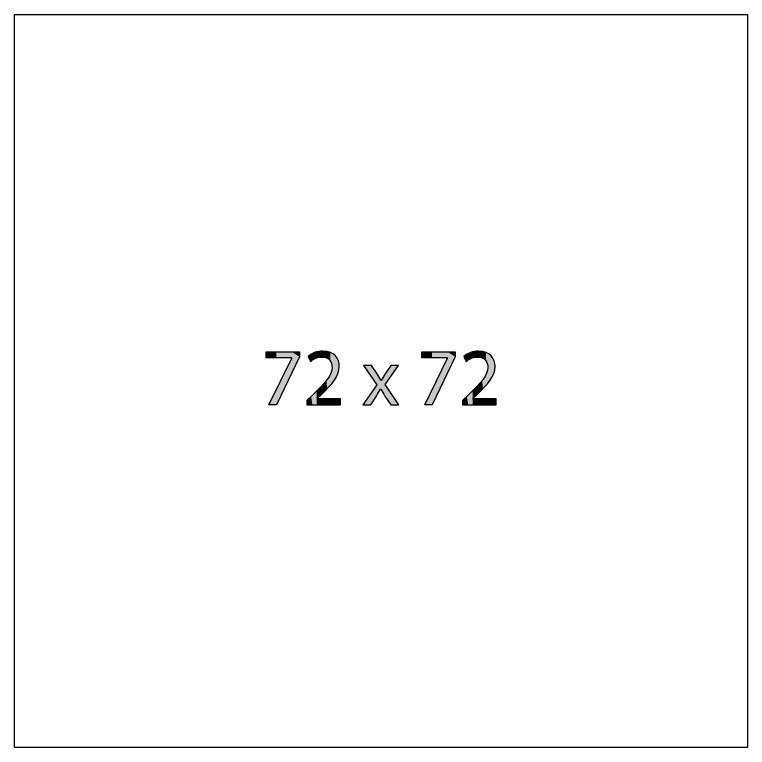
# Model space of a CAD drawing. Extents: x 15 to 401, y -450 to -8.
# Drawn here: x 128.2 to 200.2, y -272.1 to -200.1 of the extents above; entities that cross this region are included whole.
import ezdxf

# ---------------------------------------------------------------- set-up
doc = ezdxf.new("R2010")
doc.units = 0
doc.layers.add('LAYER_1', color=7, linetype='CONTINUOUS')

# ---------------------------------------------------------------- blocks, each defined once
blk = doc.blocks.new('*U11')
at = {"layer": 'LAYER_1', "color": 250, "extrusion": (0, 0, -1)}
for points in [[(-152.948, -233.786), (-152.948, -233.202), (-153.236, -233.786)], [(-153.236, -233.786), (-152.948, -233.202), (-153.236, -233.202)], [(-155.491, -235.205), (-155.491, -233.202), (-156.227, -233.666)], [(-155.491, -235.205), (-153.964, -236.917), (-155.491, -233.802)]]:
    blk.add_solid(points, dxfattribs=at)
at = {"layer": 'LAYER_1', "color": 250}
for points in [[(153.236, -233.786), (153.236, -233.202), (153.964, -233.786)], [(153.964, -233.786), (153.236, -233.202), (153.964, -233.202)], [(153.964, -233.786), (153.964, -233.202), (155.491, -233.786)], [(155.491, -233.786), (153.964, -233.202), (155.491, -233.202)], [(156.227, -233.666), (155.491, -233.202), (156.227, -233.202)], [(153.964, -238.401), (153.964, -236.917), (155.491, -235.205)], [(153.964, -238.401), (153.236, -238.401), (153.964, -236.917)]]:
    blk.add_solid(points, dxfattribs=at)
blk = doc.blocks.new('*U12')
at = {"layer": 'LAYER_1', "color": 250}
for points in [[(157.729, -233.866), (157.515, -233.367), (157.729, -233.264)], [(157.772, -233.843), (157.729, -233.264), (157.772, -233.252)], [(157.94, -233.785), (157.772, -233.252), (157.94, -233.205)], [(158.074, -233.738), (157.94, -233.205), (158.074, -233.167)], [(158.123, -233.732), (158.074, -233.167), (158.123, -233.154)], [(158.355, -233.704), (158.123, -233.154), (158.355, -233.132)], [(158.369, -233.703), (158.355, -233.132), (158.369, -233.131)], [(158.412, -233.698), (158.369, -233.131), (158.412, -233.127)], [(158.556, -233.71), (158.412, -233.127), (158.556, -233.114)], [(158.412, -233.698), (158.412, -233.127), (158.556, -233.71)], [(158.556, -233.71), (158.556, -233.114), (158.679, -233.72)], [(158.679, -233.72), (158.679, -233.125), (158.701, -233.726)], [(158.701, -233.726), (158.701, -233.127), (158.9, -233.782)], [(158.9, -233.782), (158.9, -233.144), (158.945, -233.807)], [(158.945, -233.807), (158.945, -233.148), (158.97, -233.821)], [(158.97, -233.821), (158.97, -233.156), (159.079, -233.88)], [(159.079, -233.88), (159.079, -233.187), (159.098, -233.897)], [(159.098, -233.897), (159.098, -233.193), (159.177, -233.97)], [(159.177, -233.97), (159.177, -233.216), (159.218, -234.008)], [(159.218, -234.008), (159.218, -233.228), (159.277, -234.094)], [(159.277, -234.094), (159.277, -233.245), (159.321, -234.16)], [(159.321, -234.16), (159.321, -233.27), (159.324, -234.167)], [(159.324, -234.167), (159.324, -233.272), (159.391, -234.332)], [(157.307, -234.138), (157.083, -233.642), (157.307, -233.483)], [(157.381, -234.083), (157.307, -233.483), (157.381, -233.431)], [(157.508, -233.99), (157.381, -233.431), (157.508, -233.37)], [(157.515, -233.985), (157.508, -233.37), (157.515, -233.367)], [(159.391, -234.332), (159.391, -233.308), (159.404, -234.392)], [(159.404, -234.392), (159.404, -233.315), (159.412, -234.432)], [(159.412, -234.432), (159.412, -233.32), (159.431, -234.518)], [(159.431, -234.518), (159.431, -233.33), (159.443, -234.714)], [(159.443, -236.272), (159.431, -234.831), (159.443, -234.714)], [(159.277, -236.468), (159.218, -235.504), (159.277, -235.387)], [(159.321, -236.417), (159.277, -235.387), (159.321, -235.297)], [(159.324, -236.414), (159.321, -235.297), (159.324, -235.292)], [(159.391, -236.338), (159.324, -235.292), (159.391, -235.073)], [(159.404, -236.323), (159.391, -235.073), (159.404, -235.031)], [(159.412, -236.312), (159.404, -235.031), (159.412, -235.004)], [(159.431, -236.288), (159.412, -235.004), (159.431, -234.831)], [(158.9, -236.869), (158.701, -236.224), (158.9, -235.98)], [(158.945, -236.824), (158.9, -235.98), (158.945, -235.924)], [(158.97, -236.799), (158.945, -235.924), (158.97, -235.894)], [(159.079, -236.69), (158.97, -235.894), (159.079, -235.732)], [(159.098, -236.671), (159.079, -235.732), (159.098, -235.704)], [(159.177, -236.58), (159.098, -235.704), (159.177, -235.586)], [(159.218, -236.534), (159.177, -235.586), (159.218, -235.504)], [(158.074, -237.678), (157.94, -237.008), (158.074, -236.876)], [(158.123, -237.632), (158.074, -236.876), (158.123, -236.828)], [(158.355, -237.417), (158.123, -236.828), (158.355, -236.599)], [(158.369, -237.404), (158.355, -236.599), (158.369, -236.586)], [(158.412, -237.361), (158.369, -236.586), (158.412, -236.539)], [(158.556, -237.216), (158.412, -236.539), (158.556, -236.383)], [(158.679, -237.092), (158.556, -236.383), (158.679, -236.249)], [(158.701, -237.069), (158.679, -236.249), (158.701, -236.224)], [(157.381, -238.401), (157.307, -237.628), (157.381, -237.556)], [(157.508, -238.401), (157.381, -237.556), (157.508, -237.434)], [(157.515, -238.401), (157.508, -237.434), (157.515, -237.426)], [(157.729, -238.401), (157.515, -237.426), (157.729, -237.215)], [(157.772, -238.401), (157.729, -237.215), (157.772, -237.173)], [(157.94, -238.401), (157.772, -237.173), (157.94, -237.008)], [(157.083, -238.401), (156.956, -237.969), (157.083, -237.845)], [(157.307, -238.401), (157.083, -237.845), (157.307, -237.628)]]:
    blk.add_solid(points, dxfattribs=at)
at = {"layer": 'LAYER_1', "color": 250, "extrusion": (0, 0, -1)}
for points in [[(-157.729, -233.866), (-157.729, -233.264), (-157.772, -233.843)], [(-157.772, -233.843), (-157.772, -233.252), (-157.94, -233.785)], [(-157.94, -233.785), (-157.94, -233.205), (-158.074, -233.738)], [(-158.074, -233.738), (-158.074, -233.167), (-158.123, -233.732)], [(-158.123, -233.732), (-158.123, -233.154), (-158.355, -233.704)], [(-158.355, -233.704), (-158.355, -233.132), (-158.369, -233.703)], [(-158.369, -233.703), (-158.369, -233.131), (-158.412, -233.698)], [(-158.679, -233.72), (-158.556, -233.114), (-158.679, -233.125)], [(-158.701, -233.726), (-158.679, -233.125), (-158.701, -233.127)], [(-158.9, -233.782), (-158.701, -233.127), (-158.9, -233.144)], [(-158.945, -233.807), (-158.9, -233.144), (-158.945, -233.148)], [(-158.97, -233.821), (-158.945, -233.148), (-158.97, -233.156)], [(-159.079, -233.88), (-158.97, -233.156), (-159.079, -233.187)], [(-159.098, -233.897), (-159.079, -233.187), (-159.098, -233.193)], [(-159.177, -233.97), (-159.098, -233.193), (-159.177, -233.216)], [(-159.218, -234.008), (-159.177, -233.216), (-159.218, -233.228)], [(-159.277, -234.094), (-159.218, -233.228), (-159.277, -233.245)], [(-159.321, -234.16), (-159.277, -233.245), (-159.321, -233.27)], [(-159.324, -234.167), (-159.321, -233.27), (-159.324, -233.272)], [(-159.391, -234.332), (-159.324, -233.272), (-159.391, -233.308)], [(-157.307, -234.138), (-157.307, -233.483), (-157.381, -234.083)], [(-157.381, -234.083), (-157.381, -233.431), (-157.508, -233.99)], [(-157.508, -233.99), (-157.508, -233.37), (-157.515, -233.985)], [(-157.515, -233.985), (-157.515, -233.367), (-157.729, -233.866)], [(-159.404, -234.392), (-159.391, -233.308), (-159.404, -233.315)], [(-159.412, -234.432), (-159.404, -233.315), (-159.412, -233.32)], [(-159.431, -234.518), (-159.412, -233.32), (-159.431, -233.33)], [(-159.443, -234.714), (-159.431, -233.33), (-159.443, -233.337)], [(-159.443, -236.272), (-159.443, -233.337), (-159.551, -236.131)], [(-159.551, -236.131), (-159.443, -233.337), (-159.551, -233.396)], [(-159.551, -236.131), (-159.551, -233.396), (-159.662, -235.986)], [(-159.662, -235.986), (-159.551, -233.396), (-159.662, -233.494)], [(-159.662, -235.986), (-159.662, -233.494), (-159.771, -235.81)], [(-159.771, -235.81), (-159.662, -233.494), (-159.771, -233.591)], [(-159.771, -235.81), (-159.771, -233.591), (-159.869, -235.652)], [(-159.869, -235.652), (-159.771, -233.591), (-159.869, -233.725)], [(-159.869, -235.652), (-159.869, -233.725), (-159.939, -235.5)], [(-159.939, -235.5), (-159.869, -233.725), (-159.939, -233.82)], [(-159.939, -235.5), (-159.939, -233.82), (-160.021, -235.318)], [(-160.021, -235.318), (-159.939, -233.82), (-160.021, -234)], [(-160.021, -235.318), (-160.021, -234), (-160.056, -235.193)], [(-160.056, -235.193), (-160.021, -234), (-160.056, -234.076)], [(-160.056, -235.193), (-160.056, -234.076), (-160.115, -234.978)], [(-160.115, -234.978), (-160.056, -234.076), (-160.115, -234.309)], [(-160.115, -234.978), (-160.115, -234.309), (-160.125, -234.873)], [(-160.125, -234.873), (-160.115, -234.309), (-160.125, -234.347)], [(-160.125, -234.873), (-160.125, -234.347), (-160.147, -234.626)], [(-159.277, -236.468), (-159.277, -235.387), (-159.321, -236.417)], [(-159.321, -236.417), (-159.321, -235.297), (-159.324, -236.414)], [(-159.324, -236.414), (-159.324, -235.292), (-159.391, -236.338)], [(-159.391, -236.338), (-159.391, -235.073), (-159.404, -236.323)], [(-159.404, -236.323), (-159.404, -235.031), (-159.412, -236.312)], [(-159.412, -236.312), (-159.412, -235.004), (-159.431, -236.288)], [(-159.431, -236.288), (-159.431, -234.831), (-159.443, -236.272)], [(-158.9, -236.869), (-158.9, -235.98), (-158.945, -236.824)], [(-158.945, -236.824), (-158.945, -235.924), (-158.97, -236.799)], [(-158.97, -236.799), (-158.97, -235.894), (-159.079, -236.69)], [(-159.079, -236.69), (-159.079, -235.732), (-159.098, -236.671)], [(-159.098, -236.671), (-159.098, -235.704), (-159.177, -236.58)], [(-159.177, -236.58), (-159.177, -235.586), (-159.218, -236.534)], [(-159.218, -236.534), (-159.218, -235.504), (-159.277, -236.468)], [(-158.074, -237.678), (-158.074, -236.876), (-158.123, -237.632)], [(-158.123, -237.632), (-158.123, -236.828), (-158.355, -237.417)], [(-158.355, -237.417), (-158.355, -236.599), (-158.369, -237.404)], [(-158.369, -237.404), (-158.369, -236.586), (-158.412, -237.361)], [(-158.412, -237.361), (-158.412, -236.539), (-158.556, -237.216)], [(-158.556, -237.216), (-158.556, -236.383), (-158.679, -237.092)], [(-158.679, -237.092), (-158.679, -236.249), (-158.701, -237.069)], [(-158.701, -237.069), (-158.701, -236.224), (-158.9, -236.869)], [(-157.381, -238.401), (-157.381, -237.556), (-157.508, -238.401)], [(-157.508, -238.401), (-157.508, -237.434), (-157.515, -238.401)], [(-157.515, -238.401), (-157.515, -237.426), (-157.729, -238.401)], [(-157.729, -238.401), (-157.729, -237.215), (-157.772, -238.401)], [(-157.772, -238.401), (-157.772, -237.173), (-157.94, -238.401)], [(-157.94, -237.802), (-157.94, -237.008), (-158.074, -237.678)], [(-156.956, -238.401), (-156.956, -237.969), (-157.083, -238.401)], [(-157.083, -238.401), (-157.083, -237.845), (-157.307, -238.401)], [(-157.307, -238.401), (-157.307, -237.628), (-157.381, -238.401)], [(-157.94, -238.401), (-157.94, -237.817), (-158.074, -238.401)], [(-158.074, -238.401), (-157.94, -237.817), (-158.074, -237.817)], [(-158.074, -238.401), (-158.074, -237.817), (-158.123, -238.401)], [(-158.123, -238.401), (-158.074, -237.817), (-158.123, -237.817)], [(-158.123, -238.401), (-158.123, -237.817), (-158.355, -238.401)], [(-158.355, -238.401), (-158.123, -237.817), (-158.355, -237.817)], [(-158.355, -238.401), (-158.355, -237.817), (-158.369, -238.401)], [(-158.369, -238.401), (-158.355, -237.817), (-158.369, -237.817)], [(-158.369, -238.401), (-158.369, -237.817), (-158.412, -238.401)], [(-158.412, -238.401), (-158.369, -237.817), (-158.412, -237.817)], [(-158.412, -238.401), (-158.412, -237.817), (-158.556, -238.401)], [(-158.556, -238.401), (-158.412, -237.817), (-158.556, -237.817)], [(-158.556, -238.401), (-158.556, -237.817), (-158.679, -238.401)], [(-158.679, -238.401), (-158.556, -237.817), (-158.679, -237.817)], [(-158.679, -238.401), (-158.679, -237.817), (-158.701, -238.401)], [(-158.701, -238.401), (-158.679, -237.817), (-158.701, -237.817)], [(-158.701, -238.401), (-158.701, -237.817), (-158.9, -238.401)], [(-158.9, -238.401), (-158.701, -237.817), (-158.9, -237.817)], [(-158.9, -238.401), (-158.9, -237.817), (-158.945, -238.401)], [(-158.945, -238.401), (-158.9, -237.817), (-158.945, -237.817)], [(-158.945, -238.401), (-158.945, -237.817), (-158.97, -238.401)], [(-158.97, -238.401), (-158.945, -237.817), (-158.97, -237.817)], [(-158.97, -238.401), (-158.97, -237.817), (-159.079, -238.401)], [(-159.079, -238.401), (-158.97, -237.817), (-159.079, -237.817)], [(-159.079, -238.401), (-159.079, -237.817), (-159.098, -238.401)], [(-159.098, -238.401), (-159.079, -237.817), (-159.098, -237.817)], [(-159.098, -238.401), (-159.098, -237.817), (-159.177, -238.401)], [(-159.177, -238.401), (-159.098, -237.817), (-159.177, -237.817)], [(-159.177, -238.401), (-159.177, -237.817), (-159.218, -238.401)], [(-159.218, -238.401), (-159.177, -237.817), (-159.218, -237.817)], [(-159.218, -238.401), (-159.218, -237.817), (-159.277, -238.401)], [(-159.277, -238.401), (-159.218, -237.817), (-159.277, -237.817)], [(-159.277, -238.401), (-159.277, -237.817), (-159.321, -238.401)], [(-159.321, -238.401), (-159.277, -237.817), (-159.321, -237.817)], [(-159.321, -238.401), (-159.321, -237.817), (-159.324, -238.401)], [(-159.324, -238.401), (-159.321, -237.817), (-159.324, -237.817)], [(-159.324, -238.401), (-159.324, -237.817), (-159.391, -238.401)], [(-159.391, -238.401), (-159.324, -237.817), (-159.391, -237.817)], [(-159.391, -238.401), (-159.391, -237.817), (-159.404, -238.401)], [(-159.404, -238.401), (-159.391, -237.817), (-159.404, -237.817)], [(-159.404, -238.401), (-159.404, -237.817), (-159.412, -238.401)], [(-159.412, -238.401), (-159.404, -237.817), (-159.412, -237.817)], [(-159.412, -238.401), (-159.412, -237.817), (-159.431, -238.401)], [(-159.431, -238.401), (-159.412, -237.817), (-159.431, -237.817)], [(-159.431, -238.401), (-159.431, -237.817), (-159.443, -238.401)], [(-159.443, -238.401), (-159.431, -237.817), (-159.443, -237.817)], [(-159.443, -238.401), (-159.443, -237.817), (-159.551, -238.401)], [(-159.551, -238.401), (-159.443, -237.817), (-159.551, -237.817)], [(-159.551, -238.401), (-159.551, -237.817), (-159.662, -238.401)], [(-159.662, -238.401), (-159.551, -237.817), (-159.662, -237.817)], [(-159.662, -238.401), (-159.662, -237.817), (-159.771, -238.401)], [(-159.771, -238.401), (-159.662, -237.817), (-159.771, -237.817)], [(-159.771, -238.401), (-159.771, -237.817), (-159.869, -238.401)], [(-159.869, -238.401), (-159.771, -237.817), (-159.869, -237.817)], [(-159.869, -238.401), (-159.869, -237.817), (-159.939, -238.401)], [(-159.939, -238.401), (-159.869, -237.817), (-159.939, -237.817)], [(-159.939, -238.401), (-159.939, -237.817), (-160.021, -238.401)], [(-160.021, -238.401), (-159.939, -237.817), (-160.021, -237.817)], [(-160.021, -238.401), (-160.021, -237.817), (-160.056, -238.401)], [(-160.056, -238.401), (-160.021, -237.817), (-160.056, -237.817)], [(-160.056, -238.401), (-160.056, -237.817), (-160.115, -238.401)], [(-160.115, -238.401), (-160.056, -237.817), (-160.115, -237.817)], [(-160.115, -238.401), (-160.115, -237.817), (-160.125, -238.401)], [(-160.125, -238.401), (-160.115, -237.817), (-160.125, -237.817)], [(-160.125, -238.401), (-160.125, -237.817), (-160.147, -238.401)], [(-160.147, -238.401), (-160.125, -237.817), (-160.147, -237.817)], [(-160.147, -238.401), (-160.147, -237.817), (-160.275, -238.401)], [(-160.275, -238.401), (-160.147, -237.817), (-160.275, -237.817)]]:
    blk.add_solid(points, dxfattribs=at)
blk = doc.blocks.new('*U13')
at = {"layer": 'LAYER_1', "color": 250, "extrusion": (0, 0, -1)}
for points in [[(-163.235, -235.559), (-162.524, -234.53), (-163.235, -234.53)], [(-163.307, -235.663), (-163.235, -234.53), (-163.307, -234.53)], [(-163.795, -236.368), (-163.307, -234.53), (-163.795, -235.265)], [(-165.203, -235.607), (-165.203, -234.53), (-165.963, -234.53)], [(-163.835, -236.426), (-163.795, -235.265), (-163.835, -235.325)], [(-163.835, -237.464), (-163.835, -235.325), (-163.859, -237.424)], [(-163.859, -237.424), (-163.835, -235.325), (-163.859, -235.362)], [(-163.859, -237.424), (-163.859, -235.362), (-164.203, -236.858)], [(-164.203, -236.858), (-163.859, -235.362), (-164.203, -235.916)], [(-164.643, -236.401), (-164.643, -235.381), (-164.659, -236.378)], [(-164.659, -236.378), (-164.659, -235.354), (-165.203, -235.607)], [(-164.203, -236.858), (-164.203, -235.916), (-164.219, -236.858)], [(-164.219, -236.858), (-164.203, -235.916), (-164.219, -235.942)], [(-164.251, -236.909), (-164.219, -235.942), (-164.251, -235.994)], [(-164.275, -236.948), (-164.251, -235.994), (-164.275, -235.994)], [(-163.795, -237.529), (-163.795, -236.483), (-163.835, -237.464)], [(-164.659, -237.566), (-164.643, -236.401), (-164.659, -236.425)], [(-165.203, -238.401), (-164.659, -236.425), (-165.203, -237.225)], [(-163.235, -238.401), (-163.235, -237.287), (-163.307, -238.289)], [(-163.307, -238.289), (-163.307, -237.184), (-163.795, -237.529)], [(-165.203, -238.401), (-165.203, -237.225), (-165.963, -238.401)], [(-165.963, -238.401), (-165.203, -237.225), (-165.963, -238.343)], [(-165.963, -238.401), (-165.963, -238.343), (-166.003, -238.401)]]:
    blk.add_solid(points, dxfattribs=at)
at = {"layer": 'LAYER_1', "color": 250}
for points in [[(163.235, -235.559), (163.235, -234.53), (163.307, -235.663)], [(163.307, -235.663), (163.307, -234.53), (163.795, -236.368)], [(165.203, -235.607), (164.659, -235.354), (165.203, -234.53)], [(163.795, -236.368), (163.795, -235.265), (163.835, -236.426)], [(164.635, -237.529), (164.275, -235.994), (164.635, -235.394)], [(164.643, -237.542), (164.635, -235.394), (164.643, -235.381)], [(164.635, -237.529), (164.635, -235.394), (164.643, -237.542)], [(164.659, -236.378), (164.643, -235.381), (164.659, -235.354)], [(164.219, -236.858), (164.219, -235.942), (164.251, -236.909)], [(164.251, -236.909), (164.251, -235.994), (164.275, -236.948)], [(164.275, -236.948), (164.275, -235.994), (164.635, -237.529)], [(163.795, -237.529), (163.307, -237.184), (163.795, -236.483)], [(163.835, -237.464), (163.795, -236.483), (163.835, -236.426)], [(164.643, -237.542), (164.643, -236.401), (164.659, -237.566)], [(164.659, -237.566), (164.659, -236.425), (165.203, -238.401)], [(163.235, -238.401), (162.524, -238.309), (163.235, -237.287)], [(163.307, -238.289), (163.235, -237.287), (163.307, -237.184)], [(162.524, -238.401), (162.46, -238.401), (162.524, -238.309)], [(162.524, -238.401), (162.524, -238.309), (163.235, -238.401)]]:
    blk.add_solid(points, dxfattribs=at)
blk = doc.blocks.new('*U14')
at = {"layer": 'LAYER_1', "color": 250, "extrusion": (0, 0, -1)}
for points in [[(-168.251, -233.786), (-168.251, -233.202), (-168.539, -233.786)], [(-168.539, -233.786), (-168.251, -233.202), (-168.539, -233.202)], [(-170.795, -235.205), (-170.795, -233.202), (-171.531, -233.666)], [(-170.795, -235.205), (-169.267, -236.917), (-170.795, -233.802)]]:
    blk.add_solid(points, dxfattribs=at)
at = {"layer": 'LAYER_1', "color": 250}
for points in [[(168.539, -233.786), (168.539, -233.202), (169.267, -233.786)], [(169.267, -233.786), (168.539, -233.202), (169.267, -233.202)], [(169.267, -233.786), (169.267, -233.202), (170.795, -233.786)], [(170.795, -233.786), (169.267, -233.202), (170.795, -233.202)], [(171.531, -233.666), (170.795, -233.202), (171.531, -233.202)], [(169.267, -238.401), (169.267, -236.917), (170.795, -235.205)], [(169.267, -238.401), (168.539, -238.401), (169.267, -236.917)]]:
    blk.add_solid(points, dxfattribs=at)
blk = doc.blocks.new('*U15')
at = {"layer": 'LAYER_1', "color": 250}
for points in [[(173.033, -233.866), (172.819, -233.367), (173.033, -233.264)], [(173.076, -233.843), (173.033, -233.264), (173.076, -233.252)], [(173.243, -233.785), (173.076, -233.252), (173.243, -233.205)], [(173.377, -233.738), (173.243, -233.205), (173.377, -233.167)], [(173.427, -233.732), (173.377, -233.167), (173.427, -233.154)], [(173.659, -233.704), (173.427, -233.154), (173.659, -233.132)], [(173.673, -233.703), (173.659, -233.132), (173.673, -233.131)], [(173.715, -233.698), (173.673, -233.131), (173.715, -233.127)], [(173.859, -233.71), (173.715, -233.127), (173.859, -233.114)], [(173.715, -233.698), (173.715, -233.127), (173.859, -233.71)], [(173.859, -233.71), (173.859, -233.114), (173.982, -233.72)], [(173.982, -233.72), (173.982, -233.125), (174.005, -233.726)], [(174.005, -233.726), (174.005, -233.127), (174.204, -233.782)], [(174.204, -233.782), (174.204, -233.144), (174.249, -233.807)], [(174.249, -233.807), (174.249, -233.148), (174.274, -233.821)], [(174.274, -233.821), (174.274, -233.156), (174.383, -233.88)], [(174.383, -233.88), (174.383, -233.187), (174.401, -233.897)], [(174.401, -233.897), (174.401, -233.193), (174.481, -233.97)], [(174.481, -233.97), (174.481, -233.216), (174.522, -234.008)], [(174.522, -234.008), (174.522, -233.228), (174.58, -234.094)], [(174.58, -234.094), (174.58, -233.245), (174.625, -234.16)], [(174.625, -234.16), (174.625, -233.27), (174.628, -234.167)], [(174.628, -234.167), (174.628, -233.272), (174.695, -234.332)], [(172.611, -234.138), (172.387, -233.642), (172.611, -233.483)], [(172.685, -234.083), (172.611, -233.483), (172.685, -233.431)], [(172.811, -233.99), (172.685, -233.431), (172.811, -233.37)], [(172.819, -233.985), (172.811, -233.37), (172.819, -233.367)], [(174.695, -234.332), (174.695, -233.308), (174.708, -234.392)], [(174.708, -234.392), (174.708, -233.315), (174.716, -234.432)], [(174.716, -234.432), (174.716, -233.32), (174.735, -234.518)], [(174.735, -234.518), (174.735, -233.33), (174.747, -234.714)], [(174.747, -236.272), (174.735, -234.831), (174.747, -234.714)], [(174.58, -236.468), (174.522, -235.504), (174.58, -235.387)], [(174.625, -236.417), (174.58, -235.387), (174.625, -235.297)], [(174.628, -236.414), (174.625, -235.297), (174.628, -235.292)], [(174.695, -236.338), (174.628, -235.292), (174.695, -235.073)], [(174.708, -236.323), (174.695, -235.073), (174.708, -235.031)], [(174.716, -236.312), (174.708, -235.031), (174.716, -235.004)], [(174.735, -236.288), (174.716, -235.004), (174.735, -234.831)], [(174.204, -236.869), (174.005, -236.224), (174.204, -235.98)], [(174.249, -236.824), (174.204, -235.98), (174.249, -235.924)], [(174.274, -236.799), (174.249, -235.924), (174.274, -235.894)], [(174.383, -236.69), (174.274, -235.894), (174.383, -235.732)], [(174.401, -236.671), (174.383, -235.732), (174.401, -235.704)], [(174.481, -236.58), (174.401, -235.704), (174.481, -235.586)], [(174.522, -236.534), (174.481, -235.586), (174.522, -235.504)], [(173.377, -237.678), (173.243, -237.008), (173.377, -236.876)], [(173.427, -237.632), (173.377, -236.876), (173.427, -236.828)], [(173.659, -237.417), (173.427, -236.828), (173.659, -236.599)], [(173.673, -237.404), (173.659, -236.599), (173.673, -236.586)], [(173.715, -237.361), (173.673, -236.586), (173.715, -236.539)], [(173.859, -237.216), (173.715, -236.539), (173.859, -236.383)], [(173.982, -237.092), (173.859, -236.383), (173.982, -236.249)], [(174.005, -237.069), (173.982, -236.249), (174.005, -236.224)], [(172.685, -238.401), (172.611, -237.628), (172.685, -237.556)], [(172.811, -238.401), (172.685, -237.556), (172.811, -237.434)], [(172.819, -238.401), (172.811, -237.434), (172.819, -237.426)], [(173.033, -238.401), (172.819, -237.426), (173.033, -237.215)], [(173.076, -238.401), (173.033, -237.215), (173.076, -237.173)], [(173.243, -238.401), (173.076, -237.173), (173.243, -237.008)], [(172.387, -238.401), (172.259, -237.969), (172.387, -237.845)], [(172.611, -238.401), (172.387, -237.845), (172.611, -237.628)]]:
    blk.add_solid(points, dxfattribs=at)
at = {"layer": 'LAYER_1', "color": 250, "extrusion": (0, 0, -1)}
for points in [[(-173.033, -233.866), (-173.033, -233.264), (-173.076, -233.843)], [(-173.076, -233.843), (-173.076, -233.252), (-173.243, -233.785)], [(-173.243, -233.785), (-173.243, -233.205), (-173.377, -233.738)], [(-173.377, -233.738), (-173.377, -233.167), (-173.427, -233.732)], [(-173.427, -233.732), (-173.427, -233.154), (-173.659, -233.704)], [(-173.659, -233.704), (-173.659, -233.132), (-173.673, -233.703)], [(-173.673, -233.703), (-173.673, -233.131), (-173.715, -233.698)], [(-173.982, -233.72), (-173.859, -233.114), (-173.982, -233.125)], [(-174.005, -233.726), (-173.982, -233.125), (-174.005, -233.127)], [(-174.204, -233.782), (-174.005, -233.127), (-174.204, -233.144)], [(-174.249, -233.807), (-174.204, -233.144), (-174.249, -233.148)], [(-174.274, -233.821), (-174.249, -233.148), (-174.274, -233.156)], [(-174.383, -233.88), (-174.274, -233.156), (-174.383, -233.187)], [(-174.401, -233.897), (-174.383, -233.187), (-174.401, -233.193)], [(-174.481, -233.97), (-174.401, -233.193), (-174.481, -233.216)], [(-174.522, -234.008), (-174.481, -233.216), (-174.522, -233.228)], [(-174.58, -234.094), (-174.522, -233.228), (-174.58, -233.245)], [(-174.625, -234.16), (-174.58, -233.245), (-174.625, -233.27)], [(-174.628, -234.167), (-174.625, -233.27), (-174.628, -233.272)], [(-174.695, -234.332), (-174.628, -233.272), (-174.695, -233.308)], [(-172.611, -234.138), (-172.611, -233.483), (-172.685, -234.083)], [(-172.685, -234.083), (-172.685, -233.431), (-172.811, -233.99)], [(-172.811, -233.99), (-172.811, -233.37), (-172.819, -233.985)], [(-172.819, -233.985), (-172.819, -233.367), (-173.033, -233.866)], [(-174.708, -234.392), (-174.695, -233.308), (-174.708, -233.315)], [(-174.716, -234.432), (-174.708, -233.315), (-174.716, -233.32)], [(-174.735, -234.518), (-174.716, -233.32), (-174.735, -233.33)], [(-174.747, -234.714), (-174.735, -233.33), (-174.747, -233.337)], [(-174.747, -236.272), (-174.747, -233.337), (-174.855, -236.131)], [(-174.855, -236.131), (-174.747, -233.337), (-174.855, -233.396)], [(-174.855, -236.131), (-174.855, -233.396), (-174.966, -235.986)], [(-174.966, -235.986), (-174.855, -233.396), (-174.966, -233.494)], [(-174.966, -235.986), (-174.966, -233.494), (-175.075, -235.81)], [(-175.075, -235.81), (-174.966, -233.494), (-175.075, -233.591)], [(-175.075, -235.81), (-175.075, -233.591), (-175.173, -235.652)], [(-175.173, -235.652), (-175.075, -233.591), (-175.173, -233.725)], [(-175.173, -235.652), (-175.173, -233.725), (-175.243, -235.5)], [(-175.243, -235.5), (-175.173, -233.725), (-175.243, -233.82)], [(-175.243, -235.5), (-175.243, -233.82), (-175.325, -235.318)], [(-175.325, -235.318), (-175.243, -233.82), (-175.325, -234)], [(-175.325, -235.318), (-175.325, -234), (-175.36, -235.193)], [(-175.36, -235.193), (-175.325, -234), (-175.36, -234.076)], [(-175.36, -235.193), (-175.36, -234.076), (-175.419, -234.978)], [(-175.419, -234.978), (-175.36, -234.076), (-175.419, -234.309)], [(-175.419, -234.978), (-175.419, -234.309), (-175.428, -234.873)], [(-175.428, -234.873), (-175.419, -234.309), (-175.428, -234.347)], [(-175.428, -234.873), (-175.428, -234.347), (-175.451, -234.626)], [(-174.58, -236.468), (-174.58, -235.387), (-174.625, -236.417)], [(-174.625, -236.417), (-174.625, -235.297), (-174.628, -236.414)], [(-174.628, -236.414), (-174.628, -235.292), (-174.695, -236.338)], [(-174.695, -236.338), (-174.695, -235.073), (-174.708, -236.323)], [(-174.708, -236.323), (-174.708, -235.031), (-174.716, -236.312)], [(-174.716, -236.312), (-174.716, -235.004), (-174.735, -236.288)], [(-174.735, -236.288), (-174.735, -234.831), (-174.747, -236.272)], [(-174.204, -236.869), (-174.204, -235.98), (-174.249, -236.824)], [(-174.249, -236.824), (-174.249, -235.924), (-174.274, -236.799)], [(-174.274, -236.799), (-174.274, -235.894), (-174.383, -236.69)], [(-174.383, -236.69), (-174.383, -235.732), (-174.401, -236.671)], [(-174.401, -236.671), (-174.401, -235.704), (-174.481, -236.58)], [(-174.481, -236.58), (-174.481, -235.586), (-174.522, -236.534)], [(-174.522, -236.534), (-174.522, -235.504), (-174.58, -236.468)], [(-173.377, -237.678), (-173.377, -236.876), (-173.427, -237.632)], [(-173.427, -237.632), (-173.427, -236.828), (-173.659, -237.417)], [(-173.659, -237.417), (-173.659, -236.599), (-173.673, -237.404)], [(-173.673, -237.404), (-173.673, -236.586), (-173.715, -237.361)], [(-173.715, -237.361), (-173.715, -236.539), (-173.859, -237.216)], [(-173.859, -237.216), (-173.859, -236.383), (-173.982, -237.092)], [(-173.982, -237.092), (-173.982, -236.249), (-174.005, -237.069)], [(-174.005, -237.069), (-174.005, -236.224), (-174.204, -236.869)], [(-172.685, -238.401), (-172.685, -237.556), (-172.811, -238.401)], [(-172.811, -238.401), (-172.811, -237.434), (-172.819, -238.401)], [(-172.819, -238.401), (-172.819, -237.426), (-173.033, -238.401)], [(-173.033, -238.401), (-173.033, -237.215), (-173.076, -238.401)], [(-173.076, -238.401), (-173.076, -237.173), (-173.243, -238.401)], [(-173.243, -237.802), (-173.243, -237.008), (-173.377, -237.678)], [(-172.259, -238.401), (-172.259, -237.969), (-172.387, -238.401)], [(-172.387, -238.401), (-172.387, -237.845), (-172.611, -238.401)], [(-172.611, -238.401), (-172.611, -237.628), (-172.685, -238.401)], [(-173.243, -238.401), (-173.243, -237.817), (-173.377, -238.401)], [(-173.377, -238.401), (-173.243, -237.817), (-173.377, -237.817)], [(-173.377, -238.401), (-173.377, -237.817), (-173.427, -238.401)], [(-173.427, -238.401), (-173.377, -237.817), (-173.427, -237.817)], [(-173.427, -238.401), (-173.427, -237.817), (-173.659, -238.401)], [(-173.659, -238.401), (-173.427, -237.817), (-173.659, -237.817)], [(-173.659, -238.401), (-173.659, -237.817), (-173.673, -238.401)], [(-173.673, -238.401), (-173.659, -237.817), (-173.673, -237.817)], [(-173.673, -238.401), (-173.673, -237.817), (-173.715, -238.401)], [(-173.715, -238.401), (-173.673, -237.817), (-173.715, -237.817)], [(-173.715, -238.401), (-173.715, -237.817), (-173.859, -238.401)], [(-173.859, -238.401), (-173.715, -237.817), (-173.859, -237.817)], [(-173.859, -238.401), (-173.859, -237.817), (-173.982, -238.401)], [(-173.982, -238.401), (-173.859, -237.817), (-173.982, -237.817)], [(-173.982, -238.401), (-173.982, -237.817), (-174.005, -238.401)], [(-174.005, -238.401), (-173.982, -237.817), (-174.005, -237.817)], [(-174.005, -238.401), (-174.005, -237.817), (-174.204, -238.401)], [(-174.204, -238.401), (-174.005, -237.817), (-174.204, -237.817)], [(-174.204, -238.401), (-174.204, -237.817), (-174.249, -238.401)], [(-174.249, -238.401), (-174.204, -237.817), (-174.249, -237.817)], [(-174.249, -238.401), (-174.249, -237.817), (-174.274, -238.401)], [(-174.274, -238.401), (-174.249, -237.817), (-174.274, -237.817)], [(-174.274, -238.401), (-174.274, -237.817), (-174.383, -238.401)], [(-174.383, -238.401), (-174.274, -237.817), (-174.383, -237.817)], [(-174.383, -238.401), (-174.383, -237.817), (-174.401, -238.401)], [(-174.401, -238.401), (-174.383, -237.817), (-174.401, -237.817)], [(-174.401, -238.401), (-174.401, -237.817), (-174.481, -238.401)], [(-174.481, -238.401), (-174.401, -237.817), (-174.481, -237.817)], [(-174.481, -238.401), (-174.481, -237.817), (-174.522, -238.401)], [(-174.522, -238.401), (-174.481, -237.817), (-174.522, -237.817)], [(-174.522, -238.401), (-174.522, -237.817), (-174.58, -238.401)], [(-174.58, -238.401), (-174.522, -237.817), (-174.58, -237.817)], [(-174.58, -238.401), (-174.58, -237.817), (-174.625, -238.401)], [(-174.625, -238.401), (-174.58, -237.817), (-174.625, -237.817)], [(-174.625, -238.401), (-174.625, -237.817), (-174.628, -238.401)], [(-174.628, -238.401), (-174.625, -237.817), (-174.628, -237.817)], [(-174.628, -238.401), (-174.628, -237.817), (-174.695, -238.401)], [(-174.695, -238.401), (-174.628, -237.817), (-174.695, -237.817)], [(-174.695, -238.401), (-174.695, -237.817), (-174.708, -238.401)], [(-174.708, -238.401), (-174.695, -237.817), (-174.708, -237.817)], [(-174.708, -238.401), (-174.708, -237.817), (-174.716, -238.401)], [(-174.716, -238.401), (-174.708, -237.817), (-174.716, -237.817)], [(-174.716, -238.401), (-174.716, -237.817), (-174.735, -238.401)], [(-174.735, -238.401), (-174.716, -237.817), (-174.735, -237.817)], [(-174.735, -238.401), (-174.735, -237.817), (-174.747, -238.401)], [(-174.747, -238.401), (-174.735, -237.817), (-174.747, -237.817)], [(-174.747, -238.401), (-174.747, -237.817), (-174.855, -238.401)], [(-174.855, -238.401), (-174.747, -237.817), (-174.855, -237.817)], [(-174.855, -238.401), (-174.855, -237.817), (-174.966, -238.401)], [(-174.966, -238.401), (-174.855, -237.817), (-174.966, -237.817)], [(-174.966, -238.401), (-174.966, -237.817), (-175.075, -238.401)], [(-175.075, -238.401), (-174.966, -237.817), (-175.075, -237.817)], [(-175.075, -238.401), (-175.075, -237.817), (-175.173, -238.401)], [(-175.173, -238.401), (-175.075, -237.817), (-175.173, -237.817)], [(-175.173, -238.401), (-175.173, -237.817), (-175.243, -238.401)], [(-175.243, -238.401), (-175.173, -237.817), (-175.243, -237.817)], [(-175.243, -238.401), (-175.243, -237.817), (-175.325, -238.401)], [(-175.325, -238.401), (-175.243, -237.817), (-175.325, -237.817)], [(-175.325, -238.401), (-175.325, -237.817), (-175.36, -238.401)], [(-175.36, -238.401), (-175.325, -237.817), (-175.36, -237.817)], [(-175.36, -238.401), (-175.36, -237.817), (-175.419, -238.401)], [(-175.419, -238.401), (-175.36, -237.817), (-175.419, -237.817)], [(-175.419, -238.401), (-175.419, -237.817), (-175.428, -238.401)], [(-175.428, -238.401), (-175.419, -237.817), (-175.428, -237.817)], [(-175.428, -238.401), (-175.428, -237.817), (-175.451, -238.401)], [(-175.451, -238.401), (-175.428, -237.817), (-175.451, -237.817)], [(-175.451, -238.401), (-175.451, -237.817), (-175.579, -238.401)], [(-175.579, -238.401), (-175.451, -237.817), (-175.579, -237.817)]]:
    blk.add_solid(points, dxfattribs=at)
blk = doc.blocks.new('BLOCK_3')
at = {"layer": 'LAYER_1'}
for points in [[(156.227, -233.202), (156.227, -233.666), (153.964, -238.401), (153.236, -238.401), (155.491, -233.802), (155.491, -233.786), (152.948, -233.786), (152.948, -233.202), (156.227, -233.202)], [(171.531, -233.202), (171.531, -233.666), (169.267, -238.401), (168.539, -238.401), (170.795, -233.802), (170.795, -233.786), (168.251, -233.786), (168.251, -233.202), (171.531, -233.202)]]:
    blk.add_lwpolyline(points, dxfattribs=at)
for points, knots in [([(156.956, -238.401), (156.956, -238.401), (156.956, -237.969), (156.956, -237.969), (156.956, -237.969), (157.508, -237.434), (157.508, -237.434), (158.835, -236.17), (159.435, -235.498), (159.443, -234.714), (159.443, -234.186), (159.187, -233.698), (158.412, -233.698), (157.94, -233.698), (157.547, -233.938), (157.307, -234.138), (157.307, -234.138), (157.083, -233.642), (157.083, -233.642), (157.443, -233.338), (157.955, -233.114), (158.556, -233.114), (159.675, -233.114), (160.147, -233.882), (160.147, -234.626), (160.147, -235.586), (159.451, -236.361), (158.355, -237.417), (158.355, -237.417), (157.94, -237.802), (157.94, -237.802), (157.94, -237.802), (157.94, -237.817), (157.94, -237.817), (157.94, -237.817), (160.275, -237.817), (160.275, -237.817), (160.275, -237.817), (160.275, -238.401), (160.275, -238.401), (160.275, -238.401), (156.956, -238.401), (156.956, -238.401)], [0, 0, 0, 0, 1, 1, 1, 2, 2, 2, 3, 3, 3, 4, 4, 4, 5, 5, 5, 6, 6, 6, 7, 7, 7, 8, 8, 8, 9, 9, 9, 10, 10, 10, 11, 11, 11, 12, 12, 12, 13, 13, 13, 14, 14, 14, 14]), ([(172.259, -238.401), (172.259, -238.401), (172.259, -237.969), (172.259, -237.969), (172.259, -237.969), (172.811, -237.434), (172.811, -237.434), (174.139, -236.17), (174.739, -235.498), (174.747, -234.714), (174.747, -234.186), (174.491, -233.698), (173.715, -233.698), (173.243, -233.698), (172.851, -233.938), (172.611, -234.138), (172.611, -234.138), (172.387, -233.642), (172.387, -233.642), (172.747, -233.338), (173.259, -233.114), (173.859, -233.114), (174.979, -233.114), (175.451, -233.882), (175.451, -234.626), (175.451, -235.586), (174.755, -236.361), (173.659, -237.417), (173.659, -237.417), (173.243, -237.802), (173.243, -237.802), (173.243, -237.802), (173.243, -237.817), (173.243, -237.817), (173.243, -237.817), (175.579, -237.817), (175.579, -237.817), (175.579, -237.817), (175.579, -238.401), (175.579, -238.401), (175.579, -238.401), (172.259, -238.401), (172.259, -238.401)], [0, 0, 0, 0, 1, 1, 1, 2, 2, 2, 3, 3, 3, 4, 4, 4, 5, 5, 5, 6, 6, 6, 7, 7, 7, 8, 8, 8, 9, 9, 9, 10, 10, 10, 11, 11, 11, 12, 12, 12, 13, 13, 13, 14, 14, 14, 14]), ([(163.307, -234.53), (163.307, -234.53), (163.859, -235.362), (163.859, -235.362), (164.003, -235.578), (164.123, -235.778), (164.251, -235.994), (164.251, -235.994), (164.275, -235.994), (164.275, -235.994), (164.403, -235.762), (164.531, -235.562), (164.659, -235.354), (164.659, -235.354), (165.203, -234.53), (165.203, -234.53), (165.203, -234.53), (165.963, -234.53), (165.963, -234.53), (165.963, -234.53), (164.643, -236.401), (164.643, -236.401), (164.643, -236.401), (166.003, -238.401), (166.003, -238.401), (166.003, -238.401), (165.203, -238.401), (165.203, -238.401), (165.203, -238.401), (164.635, -237.529), (164.635, -237.529), (164.483, -237.305), (164.355, -237.089), (164.219, -236.858), (164.219, -236.858), (164.203, -236.858), (164.203, -236.858), (164.075, -237.089), (163.939, -237.297), (163.795, -237.529), (163.795, -237.529), (163.235, -238.401), (163.235, -238.401), (163.235, -238.401), (162.46, -238.401), (162.46, -238.401), (162.46, -238.401), (163.835, -236.426), (163.835, -236.426), (163.835, -236.426), (162.524, -234.53), (162.524, -234.53), (162.524, -234.53), (163.307, -234.53), (163.307, -234.53)], [0, 0, 0, 0, 1, 1, 1, 2, 2, 2, 3, 3, 3, 4, 4, 4, 5, 5, 5, 6, 6, 6, 7, 7, 7, 8, 8, 8, 9, 9, 9, 10, 10, 10, 11, 11, 11, 12, 12, 12, 13, 13, 13, 14, 14, 14, 15, 15, 15, 16, 16, 16, 17, 17, 17, 18, 18, 18, 18])]:
    blk.add_open_spline(points, degree=3, knots=knots, dxfattribs=at)
at = {"layer": 'LAYER_1', "color": 250}
for name in ['*U11', '*U12', '*U14', '*U15', '*U13']:
    blk.add_blockref(name, (0, 0), dxfattribs=at)
blk = doc.blocks.new('BLOCK_2')
at = {"layer": 'LAYER_1'}
blk.add_lwpolyline([(200.248, -272.053), (128.248, -272.053), (128.248, -200.053), (200.248, -200.053), (200.248, -272.053)], dxfattribs=at)
blk.add_blockref('BLOCK_3', (0, 0), dxfattribs=at)

msp = doc.modelspace()

# ---------------------------------------------------------------- block references
at = {"layer": 'LAYER_1'}
msp.add_blockref('BLOCK_2', (0, 0), dxfattribs=at)

doc.saveas('drawing.dxf')
